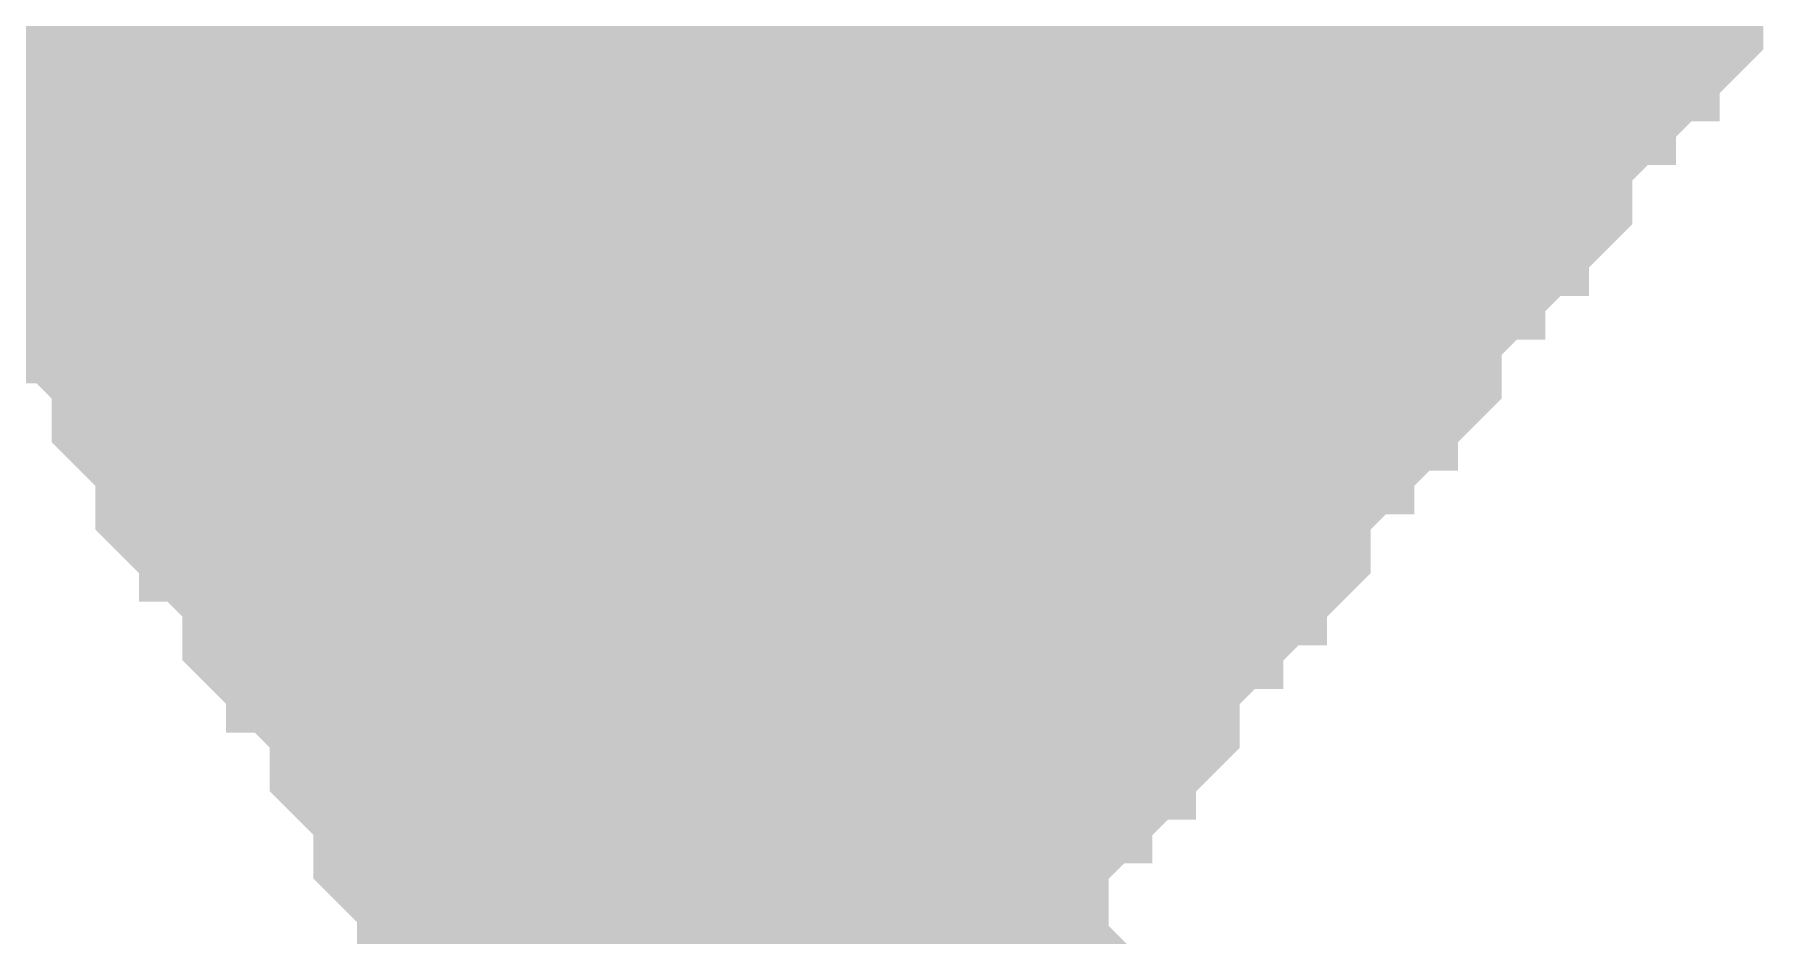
# Model space of a CAD drawing. Extents: x -0.1 to 65.1, y -1.2 to 30.1.
# Drawn here: x 31.5902 to 32.0429, y 6.3255 to 6.5613 of the extents above; entities that cross this region are included whole.
import ezdxf

# ---------------------------------------------------------------- set-up
doc = ezdxf.new("R2010")
doc.units = 0
doc.header["$MEASUREMENT"] = 0
doc.layers.get('0').update_dxf_attribs({"linetype": 'CONTINUOUS'})
doc.layers.add('2D_LINE_126', color=7, linetype='CONTINUOUS')

# ---------------------------------------------------------------- blocks, each defined once
blk = doc.blocks.new('SMOOTH_0$0254')
at = {"const_width": 0.0127}
blk.add_lwpolyline([(-0.00635, 0, 1), (0.00635, 0, 1)], format="xyb", close=True, dxfattribs=at)
blk = doc.blocks.new('DRAWING_63')
at = {"layer": '2D_LINE_126', "const_width": 0.0254}
for points in [[(1.22301, -0.96012), (1.23444, -0.96012), (1.24587, -0.96012), (1.2573, -0.96012), (1.26873, -0.96012), (1.28016, -0.96012), (1.29159, -0.96012), (1.30302, -0.96012), (1.31445, -0.96012), (1.32588, -0.96012), (1.33731, -0.96012), (1.34874, -0.96012), (1.36017, -0.96012), (1.3716, -0.96012), (1.38303, -0.96012), (1.39446, -0.96012), (1.40589, -0.96012), (1.41732, -0.96012), (1.42875, -0.96012), (1.44018, -0.96012), (1.45161, -0.96012), (1.46304, -0.96012), (1.47447, -0.96012), (1.4859, -0.96012), (1.49733, -0.96012), (1.50876, -0.96012), (1.52019, -0.96012), (1.53162, -0.96012), (1.54305, -0.96012), (1.55448, -0.96012), (1.56591, -0.96012), (1.57734, -0.96012), (1.58877, -0.96012), (1.6002, -0.96012), (1.61163, -0.96012), (1.62306, -0.96012), (1.63449, -0.96012), (1.64592, -0.96012), (1.65735, -0.96012), (1.65735, -0.94869), (1.65735, -0.93726), (1.65735, -0.92583)], [(1.22301, -0.94869), (1.23444, -0.94869), (1.24587, -0.94869), (1.2573, -0.94869), (1.26873, -0.94869), (1.28016, -0.94869), (1.29159, -0.94869), (1.30302, -0.94869), (1.31445, -0.94869), (1.32588, -0.94869), (1.33731, -0.94869), (1.34874, -0.94869), (1.36017, -0.94869), (1.3716, -0.94869), (1.38303, -0.94869), (1.39446, -0.94869), (1.40589, -0.94869), (1.41732, -0.94869), (1.42875, -0.94869), (1.44018, -0.94869), (1.45161, -0.94869), (1.46304, -0.94869), (1.47447, -0.94869), (1.4859, -0.94869), (1.49733, -0.94869), (1.50876, -0.94869), (1.52019, -0.94869), (1.53162, -0.94869), (1.54305, -0.94869), (1.55448, -0.94869), (1.56591, -0.94869), (1.57734, -0.94869), (1.58877, -0.94869), (1.6002, -0.94869), (1.61163, -0.94869), (1.62306, -0.94869), (1.63449, -0.94869), (1.64592, -0.94869), (1.65735, -0.94869), (1.66878, -0.94869), (1.66878, -0.93726), (1.66878, -0.92583)], [(1.22301, -0.97155), (1.23444, -0.97155), (1.24587, -0.97155), (1.2573, -0.97155), (1.26873, -0.97155), (1.28016, -0.97155), (1.29159, -0.97155), (1.30302, -0.97155), (1.31445, -0.97155), (1.32588, -0.97155), (1.33731, -0.97155), (1.34874, -0.97155), (1.36017, -0.97155), (1.3716, -0.97155), (1.38303, -0.97155), (1.39446, -0.97155), (1.40589, -0.97155), (1.41732, -0.97155), (1.42875, -0.97155), (1.44018, -0.97155), (1.45161, -0.97155), (1.46304, -0.97155), (1.47447, -0.97155), (1.4859, -0.97155), (1.49733, -0.97155), (1.50876, -0.97155), (1.52019, -0.97155), (1.53162, -0.97155), (1.54305, -0.97155), (1.55448, -0.97155), (1.56591, -0.97155), (1.57734, -0.97155), (1.58877, -0.97155), (1.6002, -0.97155), (1.61163, -0.97155), (1.62306, -0.97155), (1.63449, -0.97155), (1.64592, -0.97155), (1.65735, -0.96012), (1.66878, -0.94869), (1.68021, -0.93726), (1.68021, -0.92583)], [(1.22301, -0.98298), (1.23444, -0.99441), (1.24587, -0.99441), (1.2573, -0.99441), (1.26873, -0.99441), (1.28016, -0.99441), (1.29159, -0.99441), (1.30302, -0.99441), (1.31445, -0.99441), (1.32588, -0.99441), (1.33731, -0.99441), (1.34874, -0.99441), (1.36017, -0.99441), (1.3716, -0.99441), (1.38303, -0.99441), (1.39446, -0.99441), (1.40589, -0.99441), (1.41732, -0.99441), (1.42875, -0.99441), (1.44018, -0.99441), (1.45161, -0.99441), (1.46304, -0.99441), (1.47447, -0.99441), (1.4859, -0.99441), (1.49733, -0.99441), (1.50876, -0.99441), (1.52019, -0.99441), (1.53162, -0.99441), (1.54305, -0.99441), (1.55448, -0.99441), (1.56591, -0.99441), (1.57734, -0.99441), (1.58877, -0.99441), (1.6002, -0.99441), (1.61163, -0.99441), (1.62306, -0.99441), (1.63449, -0.99441), (1.63449, -0.98298), (1.63449, -0.97155), (1.63449, -0.96012), (1.63449, -0.94869), (1.63449, -0.93726), (1.63449, -0.92583)], [(1.64592, -0.98298), (1.63449, -0.98298), (1.62306, -0.98298), (1.61163, -0.98298), (1.6002, -0.98298), (1.58877, -0.98298), (1.57734, -0.98298), (1.56591, -0.98298), (1.55448, -0.98298), (1.54305, -0.98298), (1.53162, -0.98298), (1.52019, -0.98298), (1.50876, -0.98298), (1.49733, -0.98298), (1.4859, -0.98298), (1.47447, -0.98298), (1.46304, -0.98298), (1.45161, -0.98298), (1.44018, -0.98298), (1.42875, -0.98298), (1.41732, -0.98298), (1.40589, -0.98298), (1.39446, -0.98298), (1.38303, -0.98298), (1.3716, -0.98298), (1.36017, -0.98298), (1.34874, -0.98298), (1.33731, -0.98298), (1.32588, -0.98298), (1.31445, -0.98298), (1.30302, -0.98298), (1.29159, -0.98298), (1.28016, -0.98298), (1.26873, -0.98298), (1.2573, -0.98298), (1.24587, -0.98298), (1.23444, -0.98298), (1.22301, -0.98298)], [(1.23444, -1.00584), (1.24587, -1.00584), (1.2573, -1.00584), (1.26873, -1.00584), (1.28016, -1.00584), (1.29159, -1.00584), (1.30302, -1.00584), (1.31445, -1.00584), (1.32588, -1.00584), (1.33731, -1.00584), (1.34874, -1.00584), (1.36017, -1.00584), (1.3716, -1.00584), (1.38303, -1.00584), (1.39446, -1.00584), (1.40589, -1.00584), (1.41732, -1.00584), (1.42875, -1.00584), (1.44018, -1.00584), (1.45161, -1.00584), (1.46304, -1.00584), (1.47447, -1.00584), (1.4859, -1.00584), (1.49733, -1.00584), (1.50876, -1.00584), (1.52019, -1.00584), (1.53162, -1.00584), (1.54305, -1.00584), (1.55448, -1.00584), (1.56591, -1.00584), (1.57734, -1.00584), (1.58877, -1.00584), (1.6002, -1.00584), (1.61163, -1.00584), (1.62306, -1.00584), (1.62306, -0.99441), (1.62306, -0.98298), (1.62306, -0.97155), (1.62306, -0.96012), (1.62306, -0.94869), (1.62306, -0.93726), (1.62306, -0.92583)], [(1.61163, -1.0287), (1.6002, -1.0287), (1.58877, -1.0287), (1.57734, -1.0287), (1.56591, -1.0287), (1.55448, -1.0287), (1.54305, -1.0287), (1.53162, -1.0287), (1.52019, -1.0287), (1.50876, -1.0287), (1.49733, -1.0287), (1.4859, -1.0287), (1.47447, -1.0287), (1.46304, -1.0287), (1.45161, -1.0287), (1.44018, -1.0287), (1.42875, -1.0287), (1.41732, -1.0287), (1.40589, -1.0287), (1.39446, -1.0287), (1.38303, -1.0287), (1.3716, -1.0287), (1.36017, -1.0287), (1.34874, -1.0287), (1.33731, -1.0287), (1.32588, -1.0287), (1.31445, -1.0287), (1.30302, -1.0287), (1.29159, -1.0287), (1.28016, -1.0287), (1.26873, -1.0287), (1.2573, -1.0287), (1.24587, -1.01727), (1.23444, -1.00584), (1.23444, -0.99441), (1.23444, -0.98298), (1.23444, -0.97155), (1.23444, -0.96012), (1.23444, -0.94869), (1.23444, -0.93726), (1.23444, -0.92583)], [(1.24587, -0.92583), (1.24587, -0.93726), (1.24587, -0.94869), (1.24587, -0.96012), (1.24587, -0.97155), (1.24587, -0.98298), (1.24587, -0.99441), (1.24587, -1.00584), (1.24587, -1.01727), (1.2573, -1.01727), (1.26873, -1.01727), (1.28016, -1.01727), (1.29159, -1.01727), (1.30302, -1.01727), (1.31445, -1.01727), (1.32588, -1.01727), (1.33731, -1.01727), (1.34874, -1.01727), (1.36017, -1.01727), (1.3716, -1.01727), (1.38303, -1.01727), (1.39446, -1.01727), (1.40589, -1.01727), (1.41732, -1.01727), (1.42875, -1.01727), (1.44018, -1.01727), (1.45161, -1.01727), (1.46304, -1.01727), (1.47447, -1.01727), (1.4859, -1.01727), (1.49733, -1.01727), (1.50876, -1.01727), (1.52019, -1.01727), (1.53162, -1.01727), (1.54305, -1.01727), (1.55448, -1.01727), (1.56591, -1.01727), (1.57734, -1.01727), (1.58877, -1.01727), (1.6002, -1.01727), (1.61163, -1.01727), (1.62306, -1.00584), (1.63449, -0.99441), (1.64592, -0.98298), (1.64592, -0.97155), (1.64592, -0.96012), (1.64592, -0.94869), (1.64592, -0.93726), (1.64592, -0.92583)], [(1.2573, -1.04013), (1.26873, -1.04013), (1.28016, -1.04013), (1.29159, -1.04013), (1.30302, -1.04013), (1.31445, -1.04013), (1.32588, -1.04013), (1.33731, -1.04013), (1.34874, -1.04013), (1.36017, -1.04013), (1.3716, -1.04013), (1.38303, -1.04013), (1.39446, -1.04013), (1.40589, -1.04013), (1.41732, -1.04013), (1.42875, -1.04013), (1.44018, -1.04013), (1.45161, -1.04013), (1.46304, -1.04013), (1.47447, -1.04013), (1.4859, -1.04013), (1.49733, -1.04013), (1.50876, -1.04013), (1.52019, -1.04013), (1.53162, -1.04013), (1.54305, -1.04013), (1.55448, -1.04013), (1.56591, -1.04013), (1.57734, -1.04013), (1.58877, -1.04013), (1.6002, -1.04013), (1.6002, -1.0287), (1.6002, -1.01727), (1.6002, -1.00584), (1.6002, -0.99441), (1.6002, -0.98298), (1.6002, -0.97155), (1.6002, -0.96012), (1.6002, -0.94869), (1.6002, -0.93726), (1.6002, -0.92583)], [(1.2573, -0.92583), (1.2573, -0.93726), (1.2573, -0.94869), (1.2573, -0.96012), (1.2573, -0.97155), (1.2573, -0.98298), (1.2573, -0.99441), (1.2573, -1.00584), (1.2573, -1.01727), (1.2573, -1.0287), (1.2573, -1.04013), (1.26873, -1.05156), (1.28016, -1.05156), (1.29159, -1.05156), (1.30302, -1.05156), (1.31445, -1.05156), (1.32588, -1.05156), (1.33731, -1.05156), (1.34874, -1.05156), (1.36017, -1.05156), (1.3716, -1.05156), (1.38303, -1.05156), (1.39446, -1.05156), (1.40589, -1.05156), (1.41732, -1.05156), (1.42875, -1.05156), (1.44018, -1.05156), (1.45161, -1.05156), (1.46304, -1.05156), (1.47447, -1.05156), (1.4859, -1.05156), (1.49733, -1.05156), (1.50876, -1.05156), (1.52019, -1.05156), (1.53162, -1.05156), (1.54305, -1.05156), (1.55448, -1.05156), (1.56591, -1.05156), (1.57734, -1.05156), (1.58877, -1.05156), (1.58877, -1.04013), (1.58877, -1.0287), (1.58877, -1.01727), (1.58877, -1.00584), (1.58877, -0.99441), (1.58877, -0.98298), (1.58877, -0.97155), (1.58877, -0.96012), (1.58877, -0.94869), (1.58877, -0.93726), (1.58877, -0.92583)], [(1.26873, -1.06299), (1.28016, -1.06299), (1.29159, -1.06299), (1.30302, -1.06299), (1.31445, -1.06299), (1.32588, -1.06299), (1.33731, -1.06299), (1.34874, -1.06299), (1.36017, -1.06299), (1.3716, -1.06299), (1.38303, -1.06299), (1.39446, -1.06299), (1.40589, -1.06299), (1.41732, -1.06299), (1.42875, -1.06299), (1.44018, -1.06299), (1.45161, -1.06299), (1.46304, -1.06299), (1.47447, -1.06299), (1.4859, -1.06299), (1.49733, -1.06299), (1.50876, -1.06299), (1.52019, -1.06299), (1.53162, -1.06299), (1.54305, -1.06299), (1.55448, -1.06299), (1.56591, -1.06299), (1.57734, -1.06299), (1.58877, -1.05156), (1.6002, -1.04013), (1.61163, -1.0287), (1.61163, -1.01727), (1.61163, -1.00584), (1.61163, -0.99441), (1.61163, -0.98298), (1.61163, -0.97155), (1.61163, -0.96012), (1.61163, -0.94869), (1.61163, -0.93726), (1.61163, -0.92583)], [(1.26873, -0.92583), (1.26873, -0.93726), (1.26873, -0.94869), (1.26873, -0.96012), (1.26873, -0.97155), (1.26873, -0.98298), (1.26873, -0.99441), (1.26873, -1.00584), (1.26873, -1.01727), (1.26873, -1.0287), (1.26873, -1.04013), (1.26873, -1.05156), (1.26873, -1.06299), (1.28016, -1.07442), (1.29159, -1.08585), (1.30302, -1.08585), (1.31445, -1.08585), (1.32588, -1.08585), (1.33731, -1.08585), (1.34874, -1.08585), (1.36017, -1.08585), (1.3716, -1.08585), (1.38303, -1.08585), (1.39446, -1.08585), (1.40589, -1.08585), (1.41732, -1.08585), (1.42875, -1.08585), (1.44018, -1.08585), (1.45161, -1.08585), (1.46304, -1.08585), (1.47447, -1.08585), (1.4859, -1.08585), (1.49733, -1.08585), (1.50876, -1.08585), (1.52019, -1.08585), (1.53162, -1.08585), (1.54305, -1.08585), (1.55448, -1.08585), (1.56591, -1.08585), (1.56591, -1.07442), (1.56591, -1.06299), (1.56591, -1.05156), (1.56591, -1.04013), (1.56591, -1.0287), (1.56591, -1.01727), (1.56591, -1.00584), (1.56591, -0.99441), (1.56591, -0.98298), (1.56591, -0.97155), (1.56591, -0.96012), (1.56591, -0.94869), (1.56591, -0.93726), (1.56591, -0.92583)], [(1.57734, -1.07442), (1.56591, -1.07442), (1.55448, -1.07442), (1.54305, -1.07442), (1.53162, -1.07442), (1.52019, -1.07442), (1.50876, -1.07442), (1.49733, -1.07442), (1.4859, -1.07442), (1.47447, -1.07442), (1.46304, -1.07442), (1.45161, -1.07442), (1.44018, -1.07442), (1.42875, -1.07442), (1.41732, -1.07442), (1.40589, -1.07442), (1.39446, -1.07442), (1.38303, -1.07442), (1.3716, -1.07442), (1.36017, -1.07442), (1.34874, -1.07442), (1.33731, -1.07442), (1.32588, -1.07442), (1.31445, -1.07442), (1.30302, -1.07442), (1.29159, -1.07442), (1.28016, -1.07442), (1.28016, -1.06299), (1.28016, -1.05156), (1.28016, -1.04013), (1.28016, -1.0287), (1.28016, -1.01727), (1.28016, -1.00584), (1.28016, -0.99441), (1.28016, -0.98298), (1.28016, -0.97155), (1.28016, -0.96012), (1.28016, -0.94869), (1.28016, -0.93726), (1.28016, -0.92583)], [(1.29159, -1.09728), (1.30302, -1.09728), (1.31445, -1.09728), (1.32588, -1.09728), (1.33731, -1.09728), (1.34874, -1.09728), (1.36017, -1.09728), (1.3716, -1.09728), (1.38303, -1.09728), (1.39446, -1.09728), (1.40589, -1.09728), (1.41732, -1.09728), (1.42875, -1.09728), (1.44018, -1.09728), (1.45161, -1.09728), (1.46304, -1.09728), (1.47447, -1.09728), (1.4859, -1.09728), (1.49733, -1.09728), (1.50876, -1.09728), (1.52019, -1.09728), (1.53162, -1.09728), (1.54305, -1.09728), (1.55448, -1.09728), (1.55448, -1.08585), (1.55448, -1.07442), (1.55448, -1.06299), (1.55448, -1.05156), (1.55448, -1.04013), (1.55448, -1.0287), (1.55448, -1.01727), (1.55448, -1.00584), (1.55448, -0.99441), (1.55448, -0.98298), (1.55448, -0.97155), (1.55448, -0.96012), (1.55448, -0.94869), (1.55448, -0.93726), (1.55448, -0.92583)], [(1.54305, -1.12014), (1.53162, -1.12014), (1.52019, -1.12014), (1.50876, -1.12014), (1.49733, -1.12014), (1.4859, -1.12014), (1.47447, -1.12014), (1.46304, -1.12014), (1.45161, -1.12014), (1.44018, -1.12014), (1.42875, -1.12014), (1.41732, -1.12014), (1.40589, -1.12014), (1.39446, -1.12014), (1.38303, -1.12014), (1.3716, -1.12014), (1.36017, -1.12014), (1.34874, -1.12014), (1.33731, -1.12014), (1.32588, -1.12014), (1.31445, -1.12014), (1.30302, -1.10871), (1.29159, -1.09728), (1.29159, -1.08585), (1.29159, -1.07442), (1.29159, -1.06299), (1.29159, -1.05156), (1.29159, -1.04013), (1.29159, -1.0287), (1.29159, -1.01727), (1.29159, -1.00584), (1.29159, -0.99441), (1.29159, -0.98298), (1.29159, -0.97155), (1.29159, -0.96012), (1.29159, -0.94869), (1.29159, -0.93726), (1.29159, -0.92583)], [(1.30302, -0.92583), (1.30302, -0.93726), (1.30302, -0.94869), (1.30302, -0.96012), (1.30302, -0.97155), (1.30302, -0.98298), (1.30302, -0.99441), (1.30302, -1.00584), (1.30302, -1.01727), (1.30302, -1.0287), (1.30302, -1.04013), (1.30302, -1.05156), (1.30302, -1.06299), (1.30302, -1.07442), (1.30302, -1.08585), (1.30302, -1.09728), (1.30302, -1.10871), (1.31445, -1.10871), (1.32588, -1.10871), (1.33731, -1.10871), (1.34874, -1.10871), (1.36017, -1.10871), (1.3716, -1.10871), (1.38303, -1.10871), (1.39446, -1.10871), (1.40589, -1.10871), (1.41732, -1.10871), (1.42875, -1.10871), (1.44018, -1.10871), (1.45161, -1.10871), (1.46304, -1.10871), (1.47447, -1.10871), (1.4859, -1.10871), (1.49733, -1.10871), (1.50876, -1.10871), (1.52019, -1.10871), (1.53162, -1.10871), (1.54305, -1.10871), (1.55448, -1.09728), (1.56591, -1.08585), (1.57734, -1.07442), (1.57734, -1.06299), (1.57734, -1.05156), (1.57734, -1.04013), (1.57734, -1.0287), (1.57734, -1.01727), (1.57734, -1.00584), (1.57734, -0.99441), (1.57734, -0.98298), (1.57734, -0.97155), (1.57734, -0.96012), (1.57734, -0.94869), (1.57734, -0.93726), (1.57734, -0.92583)], [(1.31445, -1.13157), (1.32588, -1.13157), (1.33731, -1.13157), (1.34874, -1.13157), (1.36017, -1.13157), (1.3716, -1.13157), (1.38303, -1.13157), (1.39446, -1.13157), (1.40589, -1.13157), (1.41732, -1.13157), (1.42875, -1.13157), (1.44018, -1.13157), (1.45161, -1.13157), (1.46304, -1.13157), (1.47447, -1.13157), (1.4859, -1.13157), (1.49733, -1.13157), (1.50876, -1.13157), (1.52019, -1.13157), (1.53162, -1.13157), (1.53162, -1.12014), (1.53162, -1.10871), (1.53162, -1.09728), (1.53162, -1.08585), (1.53162, -1.07442), (1.53162, -1.06299), (1.53162, -1.05156), (1.53162, -1.04013), (1.53162, -1.0287), (1.53162, -1.01727), (1.53162, -1.00584), (1.53162, -0.99441), (1.53162, -0.98298), (1.53162, -0.97155), (1.53162, -0.96012), (1.53162, -0.94869), (1.53162, -0.93726), (1.53162, -0.92583)], [(1.31445, -0.92583), (1.31445, -0.93726), (1.31445, -0.94869), (1.31445, -0.96012), (1.31445, -0.97155), (1.31445, -0.98298), (1.31445, -0.99441), (1.31445, -1.00584), (1.31445, -1.01727), (1.31445, -1.0287), (1.31445, -1.04013), (1.31445, -1.05156), (1.31445, -1.06299), (1.31445, -1.07442), (1.31445, -1.08585), (1.31445, -1.09728), (1.31445, -1.10871), (1.31445, -1.12014), (1.31445, -1.13157), (1.32588, -1.143), (1.33731, -1.143), (1.34874, -1.143), (1.36017, -1.143), (1.3716, -1.143), (1.38303, -1.143), (1.39446, -1.143), (1.40589, -1.143), (1.41732, -1.143), (1.42875, -1.143), (1.44018, -1.143), (1.45161, -1.143), (1.46304, -1.143), (1.47447, -1.143), (1.4859, -1.143), (1.49733, -1.143), (1.50876, -1.143), (1.52019, -1.143), (1.52019, -1.13157), (1.52019, -1.12014), (1.52019, -1.10871), (1.52019, -1.09728), (1.52019, -1.08585), (1.52019, -1.07442), (1.52019, -1.06299), (1.52019, -1.05156), (1.52019, -1.04013), (1.52019, -1.0287), (1.52019, -1.01727), (1.52019, -1.00584), (1.52019, -0.99441), (1.52019, -0.98298), (1.52019, -0.97155), (1.52019, -0.96012), (1.52019, -0.94869), (1.52019, -0.93726), (1.52019, -0.92583)], [(1.32588, -1.15443), (1.33731, -1.15443), (1.34874, -1.15443), (1.36017, -1.15443), (1.3716, -1.15443), (1.38303, -1.15443), (1.39446, -1.15443), (1.40589, -1.15443), (1.41732, -1.15443), (1.42875, -1.15443), (1.44018, -1.15443), (1.45161, -1.15443), (1.46304, -1.15443), (1.47447, -1.15443), (1.4859, -1.15443), (1.49733, -1.15443), (1.50876, -1.15443), (1.52019, -1.143), (1.53162, -1.13157), (1.54305, -1.12014), (1.54305, -1.10871), (1.54305, -1.09728), (1.54305, -1.08585), (1.54305, -1.07442), (1.54305, -1.06299), (1.54305, -1.05156), (1.54305, -1.04013), (1.54305, -1.0287), (1.54305, -1.01727), (1.54305, -1.00584), (1.54305, -0.99441), (1.54305, -0.98298), (1.54305, -0.97155), (1.54305, -0.96012), (1.54305, -0.94869), (1.54305, -0.93726), (1.54305, -0.92583)], [(1.52019, -1.18872), (1.50876, -1.17729), (1.49733, -1.17729), (1.4859, -1.17729), (1.47447, -1.17729), (1.46304, -1.17729), (1.45161, -1.17729), (1.44018, -1.17729), (1.42875, -1.17729), (1.41732, -1.17729), (1.40589, -1.17729), (1.39446, -1.17729), (1.38303, -1.17729), (1.3716, -1.17729), (1.36017, -1.17729), (1.34874, -1.17729), (1.33731, -1.16586), (1.32588, -1.15443), (1.32588, -1.143), (1.32588, -1.13157), (1.32588, -1.12014), (1.32588, -1.10871), (1.32588, -1.09728), (1.32588, -1.08585), (1.32588, -1.07442), (1.32588, -1.06299), (1.32588, -1.05156), (1.32588, -1.04013), (1.32588, -1.0287), (1.32588, -1.01727), (1.32588, -1.00584), (1.32588, -0.99441), (1.32588, -0.98298), (1.32588, -0.97155), (1.32588, -0.96012), (1.32588, -0.94869), (1.32588, -0.93726), (1.32588, -0.92583)], [(1.50876, -1.16586), (1.49733, -1.16586), (1.4859, -1.16586), (1.47447, -1.16586), (1.46304, -1.16586), (1.45161, -1.16586), (1.44018, -1.16586), (1.42875, -1.16586), (1.41732, -1.16586), (1.40589, -1.16586), (1.39446, -1.16586), (1.38303, -1.16586), (1.3716, -1.16586), (1.36017, -1.16586), (1.34874, -1.16586), (1.33731, -1.16586), (1.33731, -1.15443), (1.33731, -1.143), (1.33731, -1.13157), (1.33731, -1.12014), (1.33731, -1.10871), (1.33731, -1.09728), (1.33731, -1.08585), (1.33731, -1.07442), (1.33731, -1.06299), (1.33731, -1.05156), (1.33731, -1.04013), (1.33731, -1.0287), (1.33731, -1.01727), (1.33731, -1.00584), (1.33731, -0.99441), (1.33731, -0.98298), (1.33731, -0.97155), (1.33731, -0.96012), (1.33731, -0.94869), (1.33731, -0.93726), (1.33731, -0.92583)], [(1.3716, -1.18872), (1.3716, -1.17729), (1.3716, -1.16586), (1.3716, -1.15443), (1.3716, -1.143), (1.3716, -1.13157), (1.3716, -1.12014), (1.3716, -1.10871), (1.3716, -1.09728), (1.3716, -1.08585), (1.3716, -1.07442), (1.3716, -1.06299), (1.3716, -1.05156), (1.3716, -1.04013), (1.3716, -1.0287), (1.3716, -1.01727), (1.3716, -1.00584), (1.3716, -0.99441), (1.3716, -0.98298), (1.3716, -0.97155), (1.3716, -0.96012), (1.3716, -0.94869), (1.3716, -0.93726), (1.3716, -0.92583)], [(1.34874, -1.18872), (1.34874, -1.17729), (1.34874, -1.16586), (1.34874, -1.15443), (1.34874, -1.143), (1.34874, -1.13157), (1.34874, -1.12014), (1.34874, -1.10871), (1.34874, -1.09728), (1.34874, -1.08585), (1.34874, -1.07442), (1.34874, -1.06299), (1.34874, -1.05156), (1.34874, -1.04013), (1.34874, -1.0287), (1.34874, -1.01727), (1.34874, -1.00584), (1.34874, -0.99441), (1.34874, -0.98298), (1.34874, -0.97155), (1.34874, -0.96012), (1.34874, -0.94869), (1.34874, -0.93726), (1.34874, -0.92583)], [(1.36017, -1.18872), (1.36017, -1.17729), (1.36017, -1.16586), (1.36017, -1.15443), (1.36017, -1.143), (1.36017, -1.13157), (1.36017, -1.12014), (1.36017, -1.10871), (1.36017, -1.09728), (1.36017, -1.08585), (1.36017, -1.07442), (1.36017, -1.06299), (1.36017, -1.05156), (1.36017, -1.04013), (1.36017, -1.0287), (1.36017, -1.01727), (1.36017, -1.00584), (1.36017, -0.99441), (1.36017, -0.98298), (1.36017, -0.97155), (1.36017, -0.96012), (1.36017, -0.94869), (1.36017, -0.93726), (1.36017, -0.92583)], [(1.38303, -1.18872), (1.38303, -1.17729), (1.38303, -1.16586), (1.38303, -1.15443), (1.38303, -1.143), (1.38303, -1.13157), (1.38303, -1.12014), (1.38303, -1.10871), (1.38303, -1.09728), (1.38303, -1.08585), (1.38303, -1.07442), (1.38303, -1.06299), (1.38303, -1.05156), (1.38303, -1.04013), (1.38303, -1.0287), (1.38303, -1.01727), (1.38303, -1.00584), (1.38303, -0.99441), (1.38303, -0.98298), (1.38303, -0.97155), (1.38303, -0.96012), (1.38303, -0.94869), (1.38303, -0.93726), (1.38303, -0.92583)], [(1.39446, -1.18872), (1.39446, -1.17729), (1.39446, -1.16586), (1.39446, -1.15443), (1.39446, -1.143), (1.39446, -1.13157), (1.39446, -1.12014), (1.39446, -1.10871), (1.39446, -1.09728), (1.39446, -1.08585), (1.39446, -1.07442), (1.39446, -1.06299), (1.39446, -1.05156), (1.39446, -1.04013), (1.39446, -1.0287), (1.39446, -1.01727), (1.39446, -1.00584), (1.39446, -0.99441), (1.39446, -0.98298), (1.39446, -0.97155), (1.39446, -0.96012), (1.39446, -0.94869), (1.39446, -0.93726), (1.39446, -0.92583)], [(1.40589, -1.18872), (1.40589, -1.17729), (1.40589, -1.16586), (1.40589, -1.15443), (1.40589, -1.143), (1.40589, -1.13157), (1.40589, -1.12014), (1.40589, -1.10871), (1.40589, -1.09728), (1.40589, -1.08585), (1.40589, -1.07442), (1.40589, -1.06299), (1.40589, -1.05156), (1.40589, -1.04013), (1.40589, -1.0287), (1.40589, -1.01727), (1.40589, -1.00584), (1.40589, -0.99441), (1.40589, -0.98298), (1.40589, -0.97155), (1.40589, -0.96012), (1.40589, -0.94869), (1.40589, -0.93726), (1.40589, -0.92583)], [(1.41732, -1.18872), (1.41732, -1.17729), (1.41732, -1.16586), (1.41732, -1.15443), (1.41732, -1.143), (1.41732, -1.13157), (1.41732, -1.12014), (1.41732, -1.10871), (1.41732, -1.09728), (1.41732, -1.08585), (1.41732, -1.07442), (1.41732, -1.06299), (1.41732, -1.05156), (1.41732, -1.04013), (1.41732, -1.0287), (1.41732, -1.01727), (1.41732, -1.00584), (1.41732, -0.99441), (1.41732, -0.98298), (1.41732, -0.97155), (1.41732, -0.96012), (1.41732, -0.94869), (1.41732, -0.93726), (1.41732, -0.92583)], [(1.42875, -1.18872), (1.42875, -1.17729), (1.42875, -1.16586), (1.42875, -1.15443), (1.42875, -1.143), (1.42875, -1.13157), (1.42875, -1.12014), (1.42875, -1.10871), (1.42875, -1.09728), (1.42875, -1.08585), (1.42875, -1.07442), (1.42875, -1.06299), (1.42875, -1.05156), (1.42875, -1.04013), (1.42875, -1.0287), (1.42875, -1.01727), (1.42875, -1.00584), (1.42875, -0.99441), (1.42875, -0.98298), (1.42875, -0.97155), (1.42875, -0.96012), (1.42875, -0.94869), (1.42875, -0.93726), (1.42875, -0.92583)], [(1.44018, -1.18872), (1.44018, -1.17729), (1.44018, -1.16586), (1.44018, -1.15443), (1.44018, -1.143), (1.44018, -1.13157), (1.44018, -1.12014), (1.44018, -1.10871), (1.44018, -1.09728), (1.44018, -1.08585), (1.44018, -1.07442), (1.44018, -1.06299), (1.44018, -1.05156), (1.44018, -1.04013), (1.44018, -1.0287), (1.44018, -1.01727), (1.44018, -1.00584), (1.44018, -0.99441), (1.44018, -0.98298), (1.44018, -0.97155), (1.44018, -0.96012), (1.44018, -0.94869), (1.44018, -0.93726), (1.44018, -0.92583)], [(1.45161, -1.18872), (1.45161, -1.17729), (1.45161, -1.16586), (1.45161, -1.15443), (1.45161, -1.143), (1.45161, -1.13157), (1.45161, -1.12014), (1.45161, -1.10871), (1.45161, -1.09728), (1.45161, -1.08585), (1.45161, -1.07442), (1.45161, -1.06299), (1.45161, -1.05156), (1.45161, -1.04013), (1.45161, -1.0287), (1.45161, -1.01727), (1.45161, -1.00584), (1.45161, -0.99441), (1.45161, -0.98298), (1.45161, -0.97155), (1.45161, -0.96012), (1.45161, -0.94869), (1.45161, -0.93726), (1.45161, -0.92583)], [(1.46304, -1.18872), (1.46304, -1.17729), (1.46304, -1.16586), (1.46304, -1.15443), (1.46304, -1.143), (1.46304, -1.13157), (1.46304, -1.12014), (1.46304, -1.10871), (1.46304, -1.09728), (1.46304, -1.08585), (1.46304, -1.07442), (1.46304, -1.06299), (1.46304, -1.05156), (1.46304, -1.04013), (1.46304, -1.0287), (1.46304, -1.01727), (1.46304, -1.00584), (1.46304, -0.99441), (1.46304, -0.98298), (1.46304, -0.97155), (1.46304, -0.96012), (1.46304, -0.94869), (1.46304, -0.93726), (1.46304, -0.92583)], [(1.47447, -1.18872), (1.47447, -1.17729), (1.47447, -1.16586), (1.47447, -1.15443), (1.47447, -1.143), (1.47447, -1.13157), (1.47447, -1.12014), (1.47447, -1.10871), (1.47447, -1.09728), (1.47447, -1.08585), (1.47447, -1.07442), (1.47447, -1.06299), (1.47447, -1.05156), (1.47447, -1.04013), (1.47447, -1.0287), (1.47447, -1.01727), (1.47447, -1.00584), (1.47447, -0.99441), (1.47447, -0.98298), (1.47447, -0.97155), (1.47447, -0.96012), (1.47447, -0.94869), (1.47447, -0.93726), (1.47447, -0.92583)], [(1.4859, -1.18872), (1.4859, -1.17729), (1.4859, -1.16586), (1.4859, -1.15443), (1.4859, -1.143), (1.4859, -1.13157), (1.4859, -1.12014), (1.4859, -1.10871), (1.4859, -1.09728), (1.4859, -1.08585), (1.4859, -1.07442), (1.4859, -1.06299), (1.4859, -1.05156), (1.4859, -1.04013), (1.4859, -1.0287), (1.4859, -1.01727), (1.4859, -1.00584), (1.4859, -0.99441), (1.4859, -0.98298), (1.4859, -0.97155), (1.4859, -0.96012), (1.4859, -0.94869), (1.4859, -0.93726), (1.4859, -0.92583)], [(1.49733, -1.18872), (1.49733, -1.17729), (1.49733, -1.16586), (1.49733, -1.15443), (1.49733, -1.143), (1.49733, -1.13157), (1.49733, -1.12014), (1.49733, -1.10871), (1.49733, -1.09728), (1.49733, -1.08585), (1.49733, -1.07442), (1.49733, -1.06299), (1.49733, -1.05156), (1.49733, -1.04013), (1.49733, -1.0287), (1.49733, -1.01727), (1.49733, -1.00584), (1.49733, -0.99441), (1.49733, -0.98298), (1.49733, -0.97155), (1.49733, -0.96012), (1.49733, -0.94869), (1.49733, -0.93726), (1.49733, -0.92583)], [(1.50876, -1.18872), (1.50876, -1.17729), (1.50876, -1.16586), (1.50876, -1.15443), (1.50876, -1.143), (1.50876, -1.13157), (1.50876, -1.12014), (1.50876, -1.10871), (1.50876, -1.09728), (1.50876, -1.08585), (1.50876, -1.07442), (1.50876, -1.06299), (1.50876, -1.05156), (1.50876, -1.04013), (1.50876, -1.0287), (1.50876, -1.01727), (1.50876, -1.00584), (1.50876, -0.99441), (1.50876, -0.98298), (1.50876, -0.97155), (1.50876, -0.96012), (1.50876, -0.94869), (1.50876, -0.93726), (1.50876, -0.92583)], [(1.22301, -0.93726), (1.23444, -0.93726), (1.24587, -0.93726), (1.2573, -0.93726), (1.26873, -0.93726), (1.28016, -0.93726), (1.29159, -0.93726), (1.30302, -0.93726), (1.31445, -0.93726), (1.32588, -0.93726), (1.33731, -0.93726), (1.34874, -0.93726), (1.36017, -0.93726), (1.3716, -0.93726), (1.38303, -0.93726), (1.39446, -0.93726), (1.40589, -0.93726), (1.41732, -0.93726), (1.42875, -0.93726), (1.44018, -0.93726), (1.45161, -0.93726), (1.46304, -0.93726), (1.47447, -0.93726), (1.4859, -0.93726), (1.49733, -0.93726), (1.50876, -0.93726), (1.52019, -0.93726), (1.53162, -0.93726), (1.54305, -0.93726), (1.55448, -0.93726), (1.56591, -0.93726), (1.57734, -0.93726), (1.58877, -0.93726), (1.6002, -0.93726), (1.61163, -0.93726), (1.62306, -0.93726), (1.63449, -0.93726), (1.64592, -0.93726), (1.65735, -0.93726), (1.66878, -0.93726), (1.68021, -0.93726)]]:
    blk.add_lwpolyline(points, dxfattribs=at)
at = {"layer": '2D_LINE_126'}
for p in [(1.63449, -0.98298), (1.64592, -0.98298), (1.23444, -1.00584), (1.24587, -1.00584), (1.6002, -1.0287), (1.61163, -1.0287), (1.2573, -1.04013), (1.26873, -1.04013), (1.26873, -1.06299), (1.28016, -1.06299), (1.56591, -1.07442), (1.57734, -1.07442), (1.29159, -1.09728), (1.30302, -1.09728), (1.53162, -1.12014), (1.54305, -1.12014), (1.31445, -1.13157), (1.32588, -1.13157), (1.32588, -1.15443), (1.33731, -1.15443), (1.49733, -1.16586), (1.50876, -1.16586)]:
    blk.add_blockref('SMOOTH_0$0254', p, dxfattribs=at)

msp = doc.modelspace()

# ---------------------------------------------------------------- block references
msp.add_blockref('DRAWING_63', (30.35, 7.5))

doc.saveas('drawing.dxf')
